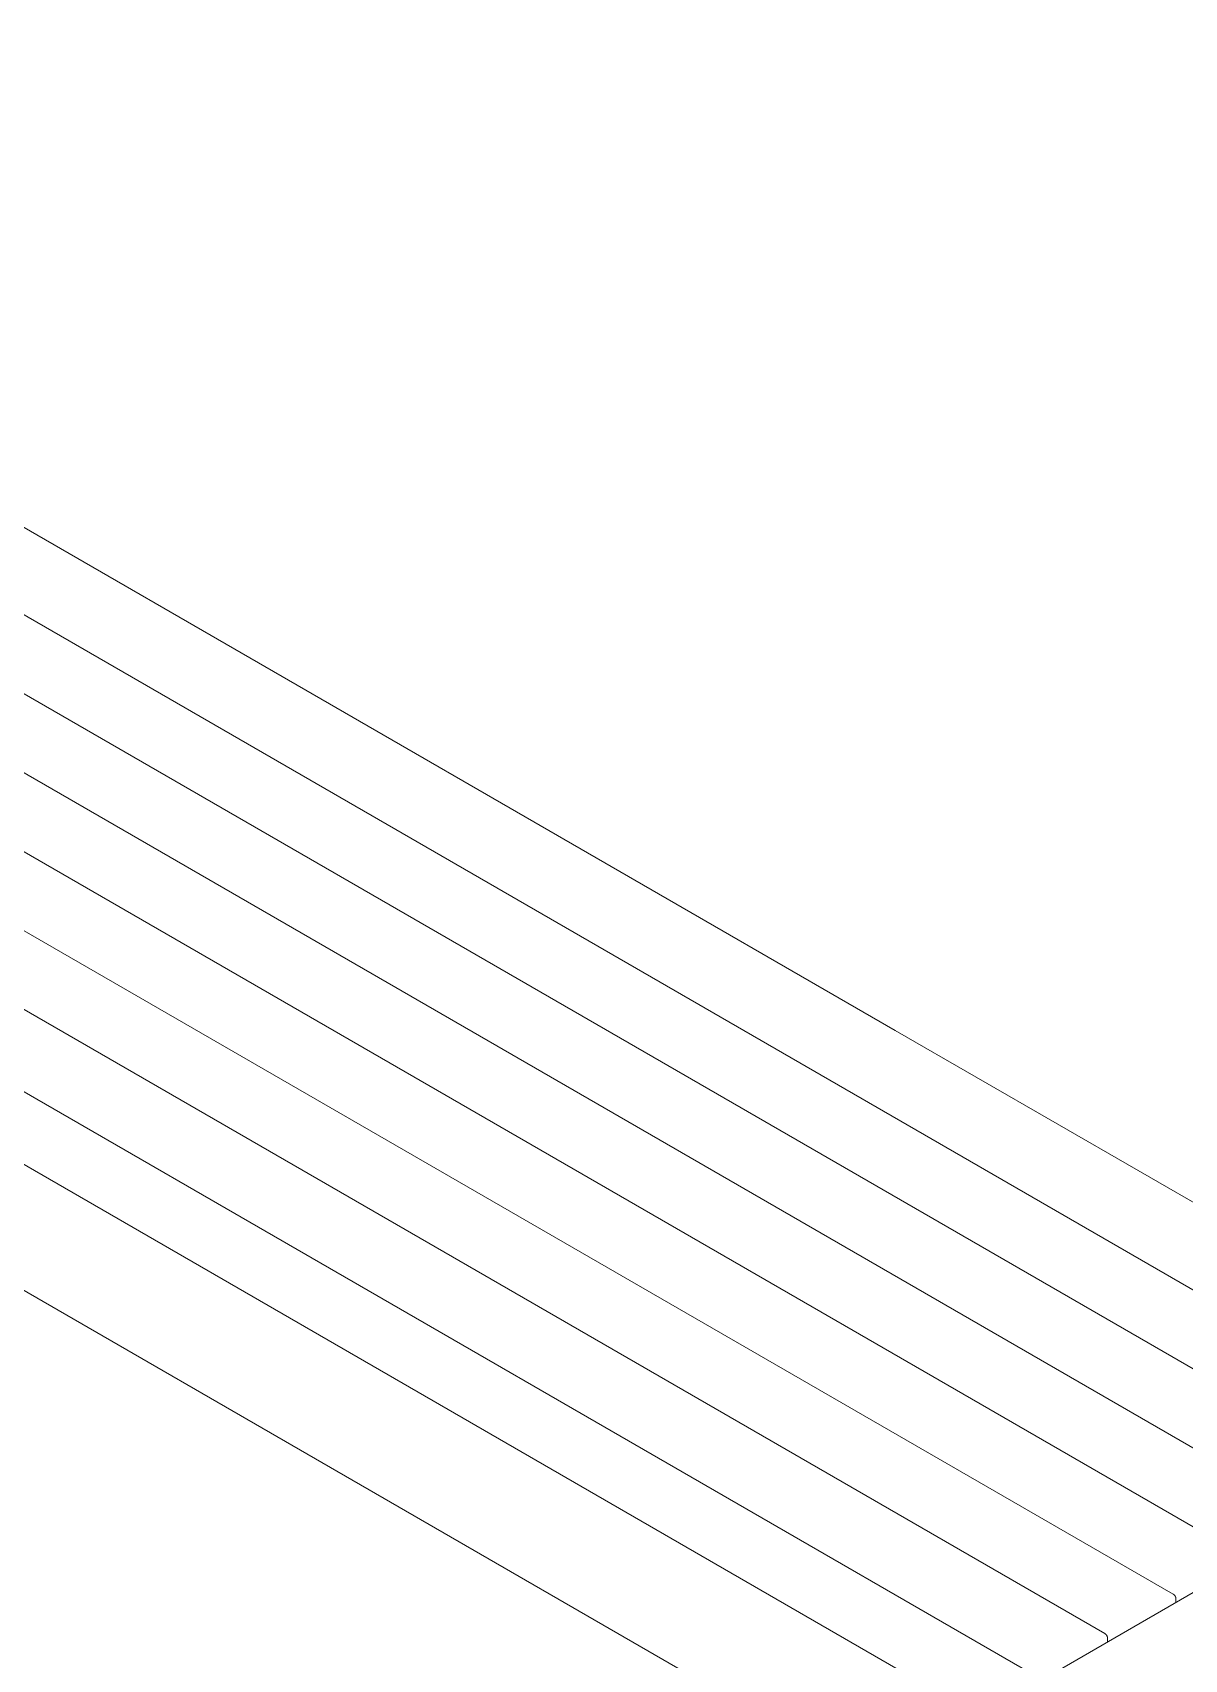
# Model space of a CAD drawing. Header units: millimetres. Extents: x -219 to 4970, y -9 to 3393.
# Drawn here: x 4096 to 4637, y 1370 to 2134 of the extents above; entities that cross this region are included whole.
import ezdxf

# ---------------------------------------------------------------- set-up
doc = ezdxf.new("R2010")
doc.units = ezdxf.units.MM
doc.layers.add('ZANO_R', color=7, linetype='Continuous', lineweight=0)

msp = doc.modelspace()

# ---------------------------------------------------------------- linework, layer by layer
at = {"layer": 'ZANO_R'}
for p, q in [((3618.55, 2133.87), (4760.15, 1474.77)), ((3586.46, 2115.34), (4728.06, 1456.24)), ((3584.64, 2079.34), (4695.97, 1437.71)), ((3490.18, 2059.76), (4631.78, 1400.65)), ((3555.34, 2059.19), (4663.87, 1419.18)), ((3458.08, 2041.23), (4599.69, 1382.12)), ((3425.94, 2021.14), (4567.86, 1361.85)), ((4501.29, 1665.34), (3885.33, 2020.97)), ((3395.07, 2004.82), (4540.69, 1343.39)), ((4489.68, 1313.72), (3450.46, 1913.72)), ((4501.29, 1665.34), (4797.41, 1494.38)), ((4539.51, 1342.71), (4641.11, 1401.37)), ((4631.78, 1400.65), (4631.86, 1400.61)), ((4631.86, 1400.61), (4631.93, 1400.56)), ((4631.93, 1400.56), (4632, 1400.51)), ((4632, 1400.51), (4632.07, 1400.46)), ((4632.07, 1400.46), (4632.14, 1400.4)), ((4632.14, 1400.4), (4632.21, 1400.35)), ((4632.21, 1400.35), (4632.27, 1400.29)), ((4632.27, 1400.29), (4632.33, 1400.23)), ((4632.33, 1400.23), (4632.39, 1400.16)), ((4632.39, 1400.16), (4632.45, 1400.1)), ((4632.45, 1400.1), (4632.51, 1400.03)), ((4632.51, 1400.03), (4632.56, 1399.96)), ((4632.56, 1399.96), (4632.61, 1399.89)), ((4632.61, 1399.89), (4632.66, 1399.82)), ((4632.66, 1399.82), (4632.71, 1399.74)), ((4632.71, 1399.74), (4632.75, 1399.67)), ((4632.75, 1399.67), (4632.79, 1399.59)), ((4632.79, 1399.59), (4632.83, 1399.51)), ((4632.83, 1399.51), (4632.87, 1399.43)), ((4632.87, 1399.43), (4632.9, 1399.35)), ((4632.9, 1399.35), (4632.93, 1399.27)), ((4632.93, 1399.27), (4632.96, 1399.18)), ((4632.96, 1399.18), (4632.98, 1399.1)), ((4632.98, 1399.1), (4633, 1399.01)), ((4633, 1399.01), (4633.02, 1398.93)), ((4633.02, 1398.93), (4633.04, 1398.84)), ((4633.04, 1398.84), (4633.05, 1398.76)), ((4633.05, 1398.76), (4633.06, 1398.67)), ((4633.06, 1398.67), (4633.07, 1398.58)), ((4633.07, 1398.58), (4633.08, 1398.49)), ((4633.08, 1398.49), (4633.08, 1398.41)), ((4633.08, 1398.41), (4633.08, 1396.73)), ((4599.69, 1382.12), (4599.76, 1382.08)), ((4599.76, 1382.08), (4599.84, 1382.03)), ((4599.84, 1382.03), (4599.91, 1381.98)), ((4599.91, 1381.98), (4599.98, 1381.93)), ((4599.98, 1381.93), (4600.05, 1381.87)), ((4600.05, 1381.87), (4600.11, 1381.82)), ((4600.11, 1381.82), (4600.18, 1381.76)), ((4600.18, 1381.76), (4600.24, 1381.7)), ((4600.24, 1381.7), (4600.3, 1381.63)), ((4600.3, 1381.63), (4600.36, 1381.57)), ((4600.36, 1381.57), (4600.41, 1381.5)), ((4600.41, 1381.5), (4600.47, 1381.43)), ((4600.47, 1381.43), (4600.52, 1381.36)), ((4600.52, 1381.36), (4600.57, 1381.29)), ((4600.57, 1381.29), (4600.61, 1381.21)), ((4600.61, 1381.21), (4600.66, 1381.14)), ((4600.66, 1381.14), (4600.7, 1381.06)), ((4600.7, 1381.06), (4600.74, 1380.98)), ((4600.74, 1380.98), (4600.77, 1380.9)), ((4600.77, 1380.9), (4600.81, 1380.82)), ((4600.81, 1380.82), (4600.84, 1380.74)), ((4600.84, 1380.74), (4600.86, 1380.65)), ((4600.86, 1380.65), (4600.89, 1380.57)), ((4600.89, 1380.57), (4600.91, 1380.49)), ((4600.91, 1380.49), (4600.93, 1380.4)), ((4600.93, 1380.4), (4600.95, 1380.31)), ((4600.95, 1380.31), (4600.96, 1380.23)), ((4600.96, 1380.23), (4600.97, 1380.14)), ((4600.97, 1380.14), (4600.98, 1380.05)), ((4600.98, 1380.05), (4600.98, 1379.97)), ((4600.98, 1379.97), (4600.98, 1379.88)), ((4600.98, 1379.88), (4600.98, 1378.2))]:
    msp.add_line(p, q, dxfattribs=at)

doc.saveas('drawing.dxf')
